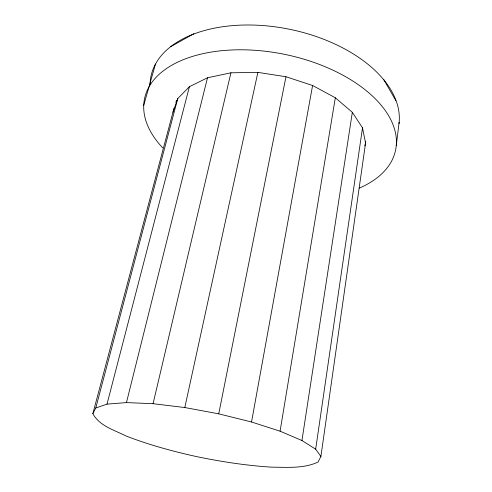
<?xml version="1.0" encoding="UTF-8"?>
<svg xmlns="http://www.w3.org/2000/svg" width="492" height="492" viewBox="0 0 492 492"><rect width="100%" height="100%" fill="white"/><g stroke="black" fill="none" stroke-linecap="round" stroke-linejoin="round"><path stroke-width="0.74" d="M396.257 145.644L399.147 122.213M174.082 108L92.853 413.68C99.532 426.066 114.304 430.051 126.063 435.992C148.971 444.885 172.717 451.318 196.683 456.625C221.449 461.736 246.486 465.592 271.738 467.166C287.205 467.203 303.57 468.808 317.998 462.08L320.895 456.49L365.777 141.548M320.895 456.49L315.679 449.165L362.512 127.84L352.333 112.336L335.329 97.773L312.592 85.497L285.981 76.746L257.888 72.386L230.933 72.798L207.495 77.785L189.408 86.697L177.772 98.548L172.963 112.213M315.679 449.165L301.947 440.518L352.333 112.336M301.947 440.518L280.089 431.189L335.329 97.773M280.089 431.189L251.541 422.001L312.592 85.497M251.541 422.001L218.737 413.84L285.981 76.746M92.853 413.68L95.768 408.003L107.004 404.135L126.456 402.585L153.08 403.698L184.808 407.542L257.888 72.386M153.08 403.698L230.933 72.798M126.456 402.585L207.495 77.785M107.004 404.135L189.408 86.697M95.768 408.003L177.772 98.548M364.787 145.896L365.568 143.006L362.512 127.84M143.732 105.325L155.484 64.065M175.853 102.447L176.579 100.374M170.755 46.648L193.916 33.684M184.808 407.542L218.737 413.84M383.692 79.464L395.888 100.682M150.06 84.452A126.309 73.905 11.5 0 1 280.04 27.546A126.309 73.905 11.5 0 1 398.981 123.713M162.741 147.907A128.129 71.568 11.5 0 1 195.379 55.571A128.129 71.568 11.5 0 1 366.017 90.466A128.129 71.568 11.5 0 1 359.351 188.116"/></g></svg>
